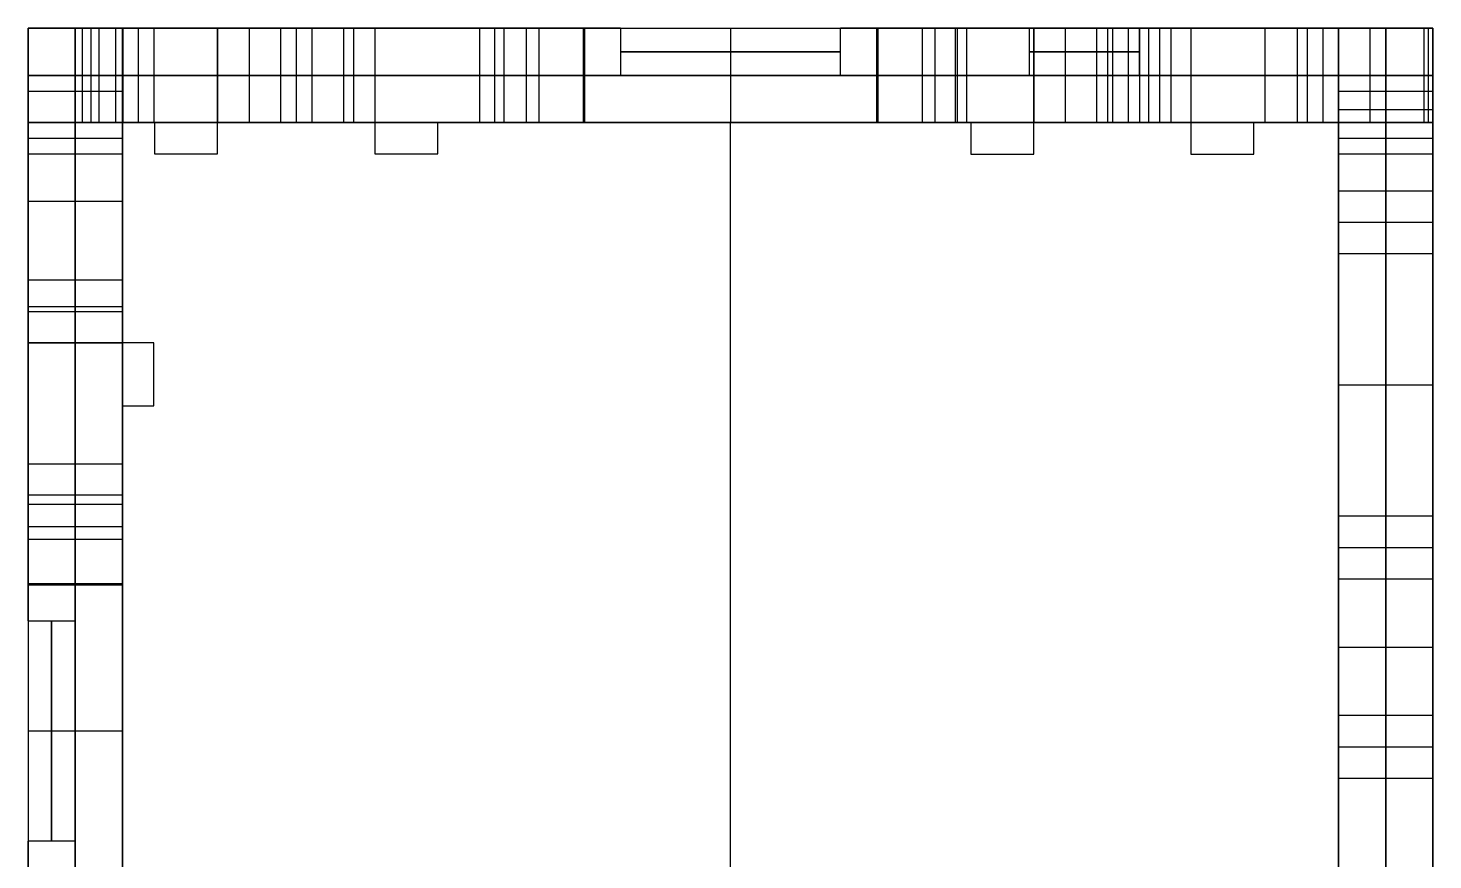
# Model space of a CAD drawing. Extents: x 6886 to 7154, y -44440 to -39703.
# Drawn here: x 6886.5 to 7154.5, y -39862.1 to -39703.5 of the extents above; entities that cross this region are included whole.
import ezdxf

# ---------------------------------------------------------------- set-up
doc = ezdxf.new("R2010")
doc.units = 0
doc.layers.add('ENDS', color=40, linetype='CONTINUOUS')

# ---------------------------------------------------------------- blocks, each defined once
blk = doc.blocks.new('SKYLARK200_END-S-1')
at = {"layer": 'ENDS'}
for p, q in [((-268, 4712.03, 190.1), (-268, 4736.03, 190.1)), ((-268, 4736.03, 190.1), (-250, 4736.03, 190.1)), ((-268, 4736.03, 190.1), (-268, 4736.03, 141.9)), ((-268, 4736.03, 141.9), (-250, 4736.03, 141.9)), ((-268, 4736.03, 141.9), (-268, 4712.03, 141.9)), ((-268, 4712.03, 85), (-268, 4736.03, 85)), ((-268, 4736.03, 85), (-250, 4736.03, 85)), ((-268, 4736.03, 85), (-268, 4736.03, 0)), ((-268, 4736.03, 0), (-250, 4736.03, 0)), ((-268, 4736.03, 0), (-268, 4629.88)), ((-268, 4736.03, 166), (-250, 4736.03, 166)), ((-268, 4736.03, 42.5), (-250, 4736.03, 42.5)), ((-231.85, 4736.02, 282), (-268, 4736.02, 282)), ((-268, 4736.02, 282), (-268, 4718.02, 282)), ((-268, 4736.02, 282), (-268, 4736.02, 190.1)), ((-268, 4736.02, 190.1), (-268, 4718.02, 190.1)), ((-268, 4736.02, 190.1), (-244, 4736.02, 190.1)), ((-244, 4736.02, 141.9), (-268, 4736.02, 141.9)), ((-268, 4736.02, 141.9), (-268, 4718.02, 141.9)), ((-268, 4736.02, 141.9), (-268, 4736.02, 85)), ((-268, 4736.02, 85), (-268, 4718.02, 85)), ((-268, 4736.02, 85), (-244, 4736.02, 85)), ((-268, 4736.02, 236.05), (-268, 4718.02, 236.05)), ((-268, 4736.02, 113.45), (-268, 4718.02, 113.45)), ((-268, 4736.02, 141), (-77, 4736.02, 141)), ((-259, 4736.03, 207.1), (-259, 4736.03, 232.02)), ((-259, 4718.03, 207.1), (-259, 4736.03, 207.1)), ((-259, 4736.03, 232.02), (-259, 4718.03, 232.02)), ((-259, 4736.03, 232.02), (-250, 4736.03, 232.02)), ((-259, 4736.03, 207.1), (-250, 4736.03, 207.1)), ((-259, 4712.03, 190.1), (-259, 4736.03, 190.1)), ((-259, 4736.03, 190.1), (-259, 4736.03, 141.9)), ((-259, 4736.03, 141.9), (-259, 4712.03, 141.9)), ((-259, 4712.03, 85), (-259, 4736.03, 85)), ((-259, 4736.03, 85), (-259, 4736.03, 0)), ((-259, 4736.03, 0), (-259, 4629.88)), ((-259, 4736.03, 219.56), (-259, 4718.03, 219.56)), ((-259, 4736.03, 219.56), (-250, 4736.03, 219.56)), ((-259, 4736.02, 207.1), (-259, 4718.02, 207.1)), ((-259, 4736.02, 207.1), (-259, 4736.02, 232.02)), ((-259, 4736.02, 232.02), (-259, 4718.02, 232.02)), ((-259, 4736.02, 219.56), (-259, 4718.02, 219.56)), ((-257.68, 4736.02, 235.2), (-257.68, 4718.02, 235.2)), ((-256, 4736.02, 190.1), (-256, 4718.02, 190.1)), ((-256, 4736.02, 85), (-256, 4718.02, 85)), ((-254.5, 4736.03, 232.02), (-254.5, 4736.03, 207.1)), ((-254.5, 4736.02, 202.6), (-254.5, 4718.02, 202.6)), ((-254.5, 4736.02, 236.52), (-254.5, 4718.02, 236.52)), ((-251.32, 4736.02, 235.2), (-251.32, 4718.02, 235.2)), ((-250, 4712.03, 232.02), (-250, 4736.03, 232.02)), ((-250, 4736.03, 232.02), (-250, 4736.03, 207.1)), ((-250, 4736.03, 207.1), (-250, 4712.03, 207.1)), ((-250, 4712.03, 190.1), (-250, 4736.03, 190.1)), ((-250, 4736.03, 190.1), (-250, 4736.03, 141.9)), ((-250, 4736.03, 141.9), (-250, 4712.03, 141.9)), ((-250, 4712.03, 85), (-250, 4736.03, 85)), ((-250, 4736.03, 85), (-250, 4736.03, 0)), ((-250, 4736.03, 0), (-250, 4629.88)), ((-244, 4736.02, 178.1), (-250, 4736.02, 178.1)), ((-250, 4736.02, 178.1), (-250, 4718.02, 178.1)), ((-250, 4736.02, 178.1), (-250, 4736.02, 153.9)), ((-250, 4736.02, 153.9), (-250, 4718.02, 153.9)), ((-250, 4736.02, 153.9), (-244, 4736.02, 153.9)), ((-244, 4736.02, 73), (-250, 4736.02, 73)), ((-250, 4736.02, 73), (-250, 4718.02, 73)), ((-250, 4736.02, 73), (-250, 4736.02, 0)), ((-250, 4736.02, 0), (-250, 4718.02, 0)), ((-250, 4736.02, 0), (-161.85, 4736.02, 0)), ((-250, 4736.02, 207.1), (-250, 4718.02, 207.1)), ((-250, 4736.02, 232.02), (-250, 4718.02, 232.02)), ((-250, 4736.02, 232.02), (-250, 4736.02, 207.1)), ((-250, 4736.02, 166), (-250, 4718.02, 166)), ((-250, 4736.02, 141.9), (-250, 4718.02, 141.9)), ((-250, 4736.02, 36.5), (-250, 4718.02, 36.5)), ((-250, 4736.02, 219.56), (-250, 4718.02, 219.56)), ((-249.92, 4736.02, 282), (-249.92, 4718.02, 282)), ((-247, 4736.02, 178.1), (-247, 4718.02, 178.1)), ((-247, 4736.02, 153.9), (-247, 4718.02, 153.9)), ((-247, 4736.02, 73), (-247, 4718.02, 73)), ((-244, 4736.02, 190.1), (-244, 4718.02, 190.1)), ((-244, 4736.02, 190.1), (-244, 4736.02, 178.1)), ((-244, 4736.02, 178.1), (-244, 4718.02, 178.1)), ((-244, 4736.02, 153.9), (-244, 4718.02, 153.9)), ((-244, 4736.02, 153.9), (-244, 4736.02, 141.9)), ((-244, 4736.02, 141.9), (-244, 4718.02, 141.9)), ((-244, 4736.02, 85), (-244, 4718.02, 85)), ((-244, 4736.02, 85), (-244, 4736.02, 73)), ((-244, 4736.02, 73), (-244, 4718.02, 73)), ((-244, 4736.02, 184.1), (-244, 4718.02, 184.1)), ((-244, 4736.02, 147.9), (-244, 4718.02, 147.9)), ((-244, 4736.02, 79), (-244, 4718.02, 79)), ((-231.85, 4712.03, 282), (-231.85, 4736.03, 282)), ((-231.85, 4736.03, 282), (-231.85, 4736.03, 264)), ((-231.85, 4712.03, 264), (-231.85, 4736.03, 264)), ((-231.85, 4736.03, 282), (-201.85, 4736.03, 282)), ((-231.85, 4736.03, 264), (-201.85, 4736.03, 264)), ((-231.85, 4712.03, 273), (-231.85, 4736.03, 273)), ((-231.85, 4736.03, 273), (-201.85, 4736.03, 273)), ((-219.85, 4736.02, 258), (-231.85, 4736.02, 258)), ((-231.85, 4736.02, 258), (-231.85, 4718.02, 258)), ((-231.85, 4736.02, 258), (-231.85, 4736.02, 282)), ((-231.85, 4736.02, 282), (-231.85, 4718.02, 282)), ((-231.85, 4736.02, 264), (-231.85, 4718.02, 264)), ((-225.85, 4736.02, 258), (-225.85, 4718.02, 258)), ((-213.85, 4736.02, 264), (-219.85, 4736.02, 264)), ((-219.85, 4736.02, 264), (-219.85, 4718.02, 264)), ((-219.85, 4736.02, 264), (-219.85, 4736.02, 258)), ((-219.85, 4736.02, 258), (-219.85, 4718.02, 258)), ((-219.85, 4736.02, 261), (-219.85, 4718.02, 261)), ((-216.85, 4736.03, 282), (-216.85, 4736.03, 264)), ((-216.85, 4736.02, 264), (-216.85, 4718.02, 264)), ((-201.85, 4736.02, 258), (-213.85, 4736.02, 258)), ((-213.85, 4736.02, 258), (-213.85, 4718.02, 258)), ((-213.85, 4736.02, 258), (-213.85, 4736.02, 264)), ((-213.85, 4736.02, 264), (-213.85, 4718.02, 264)), ((-213.85, 4736.02, 261), (-213.85, 4718.02, 261)), ((-207.85, 4736.02, 258), (-207.85, 4718.02, 258)), ((-205.92, 4736.02, 0), (-205.92, 4718.02, 0)), ((-201.85, 4736.03, 282), (-201.85, 4736.03, 264)), ((-201.85, 4736.03, 282), (-201.85, 4712.03, 282)), ((-201.85, 4736.03, 264), (-201.85, 4712.03, 264)), ((-201.85, 4736.03, 273), (-201.85, 4712.03, 273)), ((-161.85, 4736.02, 282), (-201.85, 4736.02, 282)), ((-201.85, 4736.02, 282), (-201.85, 4718.02, 282)), ((-201.85, 4736.02, 282), (-201.85, 4736.02, 258)), ((-201.85, 4736.02, 258), (-201.85, 4718.02, 258)), ((-201.85, 4736.02, 264), (-201.85, 4718.02, 264)), ((-181.85, 4736.02, 282), (-181.85, 4718.02, 282)), ((-179, 4736.02, 232), (-179, 4718.02, 232)), ((-179, 4736.02, 232), (-162.1, 4736.02, 280.28)), ((-162.1, 4736.02, 1.72), (-179, 4736.02, 50)), ((-179, 4736.02, 50), (-179, 4718.02, 50)), ((-177.24, 4736.02, 227.76), (-177.24, 4718.02, 227.76)), ((-177.24, 4736.02, 54.24), (-177.24, 4718.02, 54.24)), ((-173, 4736.02, 226), (-173, 4718.02, 226)), ((-173, 4736.02, 56), (-173, 4718.02, 56)), ((-173, 4736.02, 56), (-155, 4736.02, 56)), ((-155, 4736.02, 226), (-173, 4736.02, 226)), ((-170.55, 4736.02, 256.14), (-170.55, 4718.02, 256.14)), ((-170.55, 4736.02, 25.86), (-170.55, 4718.02, 25.86)), ((-162.1, 4736.02, 280.28), (-162.1, 4718.02, 280.28)), ((-162.1, 4736.02, 1.72), (-162.1, 4718.02, 1.72)), ((-161.91, 4736.02, 281.13), (-161.91, 4718.02, 281.13)), ((-161.91, 4736.02, 0.87), (-161.91, 4718.02, 0.87)), ((-161.85, 4736.02, 282), (-161.85, 4718.02, 282)), ((-161.85, 4736.02, 0), (-161.85, 4718.02, 0)), ((-155, 4736.02, 56), (-155, 4727.02, 56)), ((-155, 4736.02, 226), (-155, 4727.02, 226)), ((-134, 4736.02, 77), (-134, 4727.02, 77)), ((-134, 4736.02, 205), (-134, 4727.02, 205)), ((-134, 4736.02, 205), (-134, 4736.02, 77)), ((-95, 4736.02, 226), (-113, 4736.02, 226)), ((-113, 4727.02, 56), (-113, 4736.02, 56)), ((-113, 4736.02, 56), (-95, 4736.02, 56)), ((-113, 4727.02, 226), (-113, 4736.02, 226)), ((-106.15, 4736.02, 0), (-106.15, 4718.02, 0)), ((-106.15, 4736.02, 0), (-18, 4736.02, 0)), ((-76.15, 4736.02, 282), (-106.15, 4736.02, 282)), ((-106.15, 4736.02, 282), (-106.15, 4718.02, 282)), ((-106.09, 4736.02, 0.87), (-106.09, 4718.02, 0.87)), ((-106.09, 4736.02, 281.13), (-106.09, 4718.02, 281.13)), ((-105.9, 4736.02, 280.28), (-89, 4736.02, 232)), ((-105.9, 4736.02, 280.28), (-105.9, 4718.02, 280.28)), ((-89, 4736.02, 50), (-105.9, 4736.02, 1.72)), ((-105.9, 4736.02, 1.72), (-105.9, 4718.02, 1.72)), ((-97.45, 4736.02, 256.14), (-97.45, 4718.02, 256.14)), ((-97.45, 4736.02, 25.86), (-97.45, 4718.02, 25.86)), ((-95, 4736.02, 226), (-95, 4718.02, 226)), ((-95, 4736.02, 56), (-95, 4718.02, 56)), ((-91.15, 4736.02, 282), (-91.15, 4718.02, 282)), ((-90.76, 4736.02, 227.76), (-90.76, 4718.02, 227.76)), ((-90.76, 4736.02, 54.24), (-90.76, 4718.02, 54.24)), ((-89, 4736.02, 232), (-89, 4718.02, 232)), ((-89, 4736.02, 50), (-89, 4718.02, 50)), ((-77, 4736.02, 141), (-77, 4727.02, 141)), ((-76.15, 4712.02, 282), (-76.15, 4736.02, 282)), ((-76.15, 4736.02, 282), (-76.15, 4736.02, 264)), ((-76.15, 4712.02, 264), (-76.15, 4736.02, 264)), ((-76.15, 4736.02, 282), (-46.15, 4736.02, 282)), ((-76.15, 4736.02, 264), (-46.15, 4736.02, 264)), ((-76.15, 4712.02, 273), (-76.15, 4736.02, 273)), ((-76.15, 4736.02, 273), (-46.15, 4736.02, 273)), ((-64.15, 4736.02, 258), (-76.15, 4736.02, 258)), ((-76.15, 4736.02, 258), (-76.15, 4718.02, 258)), ((-76.15, 4736.02, 258), (-76.15, 4736.02, 282)), ((-76.15, 4736.02, 282), (-76.15, 4718.02, 282)), ((-76.15, 4736.02, 264), (-76.15, 4718.02, 264)), ((-70.15, 4736.02, 258), (-70.15, 4718.02, 258)), ((-58.15, 4736.02, 264), (-64.15, 4736.02, 264)), ((-64.15, 4736.02, 264), (-64.15, 4718.02, 264)), ((-64.15, 4736.02, 264), (-64.15, 4736.02, 258)), ((-64.15, 4736.02, 258), (-64.15, 4718.02, 258)), ((-64.15, 4736.02, 261), (-64.15, 4718.02, 261)), ((-62.08, 4736.02, 0), (-62.08, 4718.02, 0)), ((-61.15, 4736.02, 282), (-61.15, 4736.02, 264)), ((-61.15, 4736.02, 264), (-61.15, 4718.02, 264)), ((-46.15, 4736.02, 258), (-58.15, 4736.02, 258)), ((-58.15, 4736.02, 258), (-58.15, 4718.02, 258)), ((-58.15, 4736.02, 258), (-58.15, 4736.02, 264)), ((-58.15, 4736.02, 264), (-58.15, 4718.02, 264)), ((-58.15, 4736.02, 261), (-58.15, 4718.02, 261)), ((-56, 4736.02, 102), (-56, 4718.02, 102)), ((-56, 4736.02, 102), (-56, 4736.02, 120)), ((-56, 4736.02, 180), (-56, 4718.02, 180)), ((-56, 4736.02, 120), (-56, 4727.02, 120)), ((-56, 4727.02, 162), (-56, 4736.02, 162)), ((-56, 4736.02, 162), (-56, 4736.02, 180)), ((-54.24, 4736.02, 97.76), (-54.24, 4718.02, 97.76)), ((-54.24, 4736.02, 184.24), (-54.24, 4718.02, 184.24)), ((-52.15, 4736.02, 258), (-52.15, 4718.02, 258)), ((-1.72, 4736.02, 112.9), (-50, 4736.02, 96)), ((-50, 4736.02, 96), (-50, 4718.02, 96)), ((-50, 4736.02, 186), (-50, 4718.02, 186)), ((-50, 4736.02, 186), (-1.72, 4736.02, 169.1)), ((-46.15, 4736.02, 282), (-46.15, 4736.02, 264)), ((-46.15, 4736.02, 282), (-46.15, 4712.02, 282)), ((-46.15, 4736.02, 264), (-46.15, 4712.02, 264)), ((-46.15, 4736.02, 273), (-46.15, 4712.02, 273)), ((-18, 4736.02, 282), (-46.15, 4736.02, 282)), ((-46.15, 4736.02, 282), (-46.15, 4718.02, 282)), ((-46.15, 4736.02, 282), (-46.15, 4736.02, 258)), ((-46.15, 4736.02, 258), (-46.15, 4718.02, 258)), ((-46.15, 4736.02, 264), (-46.15, 4718.02, 264)), ((-32.08, 4736.02, 282), (-32.08, 4718.02, 282)), ((-25.86, 4736.02, 104.45), (-25.86, 4718.02, 104.45)), ((-25.86, 4736.02, 177.55), (-25.86, 4718.02, 177.55)), ((-18, 4736.02, 19.25), (-24, 4736.02, 19.25)), ((-24, 4736.02, 19.25), (-24, 4718.02, 19.25)), ((-24, 4736.02, 19.25), (-24, 4736.02, 31.25)), ((-24, 4736.02, 31.25), (-24, 4718.02, 31.25)), ((-24, 4736.02, 31.25), (0, 4736.02, 31.25)), ((0, 4736.02, 243.25), (-24, 4736.02, 243.25)), ((-24, 4736.02, 243.25), (-24, 4718.02, 243.25)), ((-24, 4736.02, 243.25), (-24, 4736.02, 255.25)), ((-24, 4736.02, 255.25), (-24, 4718.02, 255.25)), ((-24, 4736.02, 255.25), (-18, 4736.02, 255.25)), ((-24, 4736.02, 25.25), (-24, 4718.02, 25.25)), ((-24, 4736.02, 249.25), (-24, 4718.02, 249.25)), ((-21, 4736.02, 19.25), (-21, 4718.02, 19.25)), ((-21, 4736.02, 255.25), (-21, 4718.02, 255.25)), ((-18, 4705.03, 0), (-18, 4736.03, 0)), ((-18, 4736.03, 0), (0, 4736.03, 0)), ((-18, 4736.03, 0), (-18, 4736.03, 31.25)), ((-18, 4736.03, 31.25), (0, 4736.03, 31.25)), ((-18, 4736.03, 31.25), (-18, 4712.03, 31.25)), ((-18, 4712.03, 243.25), (-18, 4736.03, 243.25)), ((-18, 4736.03, 243.25), (0, 4736.03, 243.25)), ((-18, 4736.03, 243.25), (-18, 4736.03, 282)), ((-18, 4736.03, 282), (0, 4736.03, 282)), ((-18, 4736.03, 282), (-18, 4705.03, 282)), ((-18, 4736.03, 15.63), (0, 4736.03, 15.63)), ((-18, 4736.03, 262.63), (0, 4736.03, 262.63)), ((-18, 4736.02, 0), (-18, 4718.02, 0)), ((-18, 4736.02, 0), (-18, 4736.02, 19.25)), ((-18, 4736.02, 19.25), (-18, 4718.02, 19.25)), ((-18, 4736.02, 255.25), (-18, 4718.02, 255.25)), ((-18, 4736.02, 255.25), (-18, 4736.02, 282)), ((-18, 4736.02, 282), (-18, 4718.02, 282)), ((-18, 4736.02, 9.62), (-18, 4718.02, 9.62)), ((-18, 4736.02, 268.62), (-18, 4718.02, 268.62)), ((-12, 4736.02, 31.25), (-12, 4718.02, 31.25)), ((-12, 4736.02, 243.25), (-12, 4718.02, 243.25)), ((-9, 4705.03, 0), (-9, 4736.03, 0)), ((-9, 4736.03, 0), (-9, 4736.03, 31.25)), ((-9, 4736.03, 31.25), (-9, 4712.03, 31.25)), ((-9, 4712.03, 243.25), (-9, 4736.03, 243.25)), ((-9, 4736.03, 243.25), (-9, 4736.03, 282)), ((-9, 4736.03, 282), (-9, 4705.03, 282)), ((-1.72, 4736.02, 112.9), (-1.72, 4718.02, 112.9)), ((-1.72, 4736.02, 169.1), (-1.72, 4718.02, 169.1)), ((-0.87, 4736.02, 113.09), (-0.87, 4718.02, 113.09)), ((-0.87, 4736.02, 168.91), (-0.87, 4718.02, 168.91)), ((0, 4705.03, 0), (0, 4736.03, 0)), ((0, 4736.03, 0), (0, 4736.03, 31.25)), ((0, 4736.03, 31.25), (0, 4712.03, 31.25)), ((0, 4712.03, 243.25), (0, 4736.03, 243.25)), ((0, 4736.03, 243.25), (0, 4736.03, 282)), ((0, 4736.03, 282), (0, 4705.03, 282)), ((0, 4736.02, 31.25), (0, 4718.02, 31.25)), ((0, 4736.02, 31.25), (0, 4736.02, 113.15)), ((0, 4736.02, 113.15), (0, 4718.02, 113.15)), ((0, 4736.02, 168.85), (0, 4718.02, 168.85)), ((0, 4736.02, 168.85), (0, 4736.02, 243.25)), ((0, 4736.02, 243.25), (0, 4718.02, 243.25)), ((0, 4736.02, 72.2), (0, 4718.02, 72.2)), ((0, 4736.02, 206.05), (0, 4718.02, 206.05)), ((-231.85, 4727.02, 282), (-268, 4727.02, 282)), ((-268, 4727.02, 282), (-268, 4727.02, 190.1)), ((-268, 4727.02, 190.1), (-244, 4727.02, 190.1)), ((-244, 4727.02, 141.9), (-268, 4727.02, 141.9)), ((-268, 4727.02, 141.9), (-268, 4727.02, 85)), ((-268, 4727.02, 85), (-244, 4727.02, 85)), ((-259, 4727.03, 207.1), (-259, 4727.03, 232.02)), ((-259, 4727.02, 207.1), (-259, 4727.02, 232.02)), ((-244, 4727.02, 178.1), (-250, 4727.02, 178.1)), ((-250, 4727.02, 178.1), (-250, 4727.02, 153.9)), ((-250, 4727.02, 153.9), (-244, 4727.02, 153.9)), ((-244, 4727.02, 73), (-250, 4727.02, 73)), ((-250, 4727.02, 73), (-250, 4727.02, 0)), ((-250, 4727.02, 0), (-161.85, 4727.02, 0)), ((-250, 4727.02, 232.02), (-250, 4727.02, 207.1)), ((-244, 4727.02, 190.1), (-244, 4727.02, 178.1)), ((-244, 4727.02, 153.9), (-244, 4727.02, 141.9)), ((-244, 4727.02, 85), (-244, 4727.02, 73)), ((-219.85, 4727.02, 258), (-231.85, 4727.02, 258)), ((-231.85, 4727.02, 258), (-231.85, 4727.02, 282)), ((-213.85, 4727.02, 264), (-219.85, 4727.02, 264)), ((-219.85, 4727.02, 264), (-219.85, 4727.02, 258)), ((-201.85, 4727.02, 258), (-213.85, 4727.02, 258)), ((-213.85, 4727.02, 258), (-213.85, 4727.02, 264)), ((-161.85, 4727.02, 282), (-201.85, 4727.02, 282)), ((-201.85, 4727.02, 282), (-201.85, 4727.02, 258)), ((-179, 4727.02, 232), (-162.1, 4727.02, 280.28)), ((-162.1, 4727.02, 1.72), (-179, 4727.02, 50)), ((-173, 4727.02, 56), (-155, 4727.02, 56)), ((-155, 4727.02, 226), (-173, 4727.02, 226)), ((-113, 4727.02, 56), (-155, 4727.02, 56)), ((-155, 4727.02, 226), (-113, 4727.02, 226)), ((-152.19, 4727.02, 66.5), (-115.81, 4727.02, 66.5)), ((-152.19, 4727.02, 215.5), (-115.81, 4727.02, 215.5)), ((-134, 4727.02, 56), (-134, 4718.02, 56)), ((-134, 4727.02, 56), (-134, 4727.02, 77)), ((-134, 4727.02, 226), (-134, 4727.02, 205)), ((-134, 4727.02, 226), (-134, 4718.02, 226)), ((-113, 4727.02, 56), (-95, 4727.02, 56)), ((-95, 4727.02, 226), (-113, 4727.02, 226)), ((-106.15, 4727.02, 0), (-18, 4727.02, 0)), ((-76.15, 4727.02, 282), (-106.15, 4727.02, 282)), ((-105.9, 4727.02, 280.28), (-89, 4727.02, 232)), ((-89, 4727.02, 50), (-105.9, 4727.02, 1.72)), ((-56, 4727.02, 141), (-77, 4727.02, 141)), ((-64.15, 4727.02, 258), (-76.15, 4727.02, 258)), ((-76.15, 4727.02, 258), (-76.15, 4727.02, 282)), ((-66.5, 4727.02, 122.81), (-66.5, 4727.02, 159.19)), ((-58.15, 4727.02, 264), (-64.15, 4727.02, 264)), ((-64.15, 4727.02, 264), (-64.15, 4727.02, 258)), ((-46.15, 4727.02, 258), (-58.15, 4727.02, 258)), ((-58.15, 4727.02, 258), (-58.15, 4727.02, 264)), ((-56, 4727.02, 162), (-56, 4727.02, 120)), ((-56, 4727.02, 102), (-56, 4727.02, 120)), ((-56, 4727.02, 162), (-56, 4727.02, 180)), ((-56, 4727.02, 141), (-56, 4718.02, 141)), ((-1.72, 4727.02, 112.9), (-50, 4727.02, 96)), ((-50, 4727.02, 186), (-1.72, 4727.02, 169.1)), ((-18, 4727.02, 282), (-46.15, 4727.02, 282)), ((-46.15, 4727.02, 282), (-46.15, 4727.02, 258)), ((-18, 4727.02, 19.25), (-24, 4727.02, 19.25)), ((-24, 4727.02, 19.25), (-24, 4727.02, 31.25)), ((-24, 4727.02, 31.25), (0, 4727.02, 31.25)), ((0, 4727.02, 243.25), (-24, 4727.02, 243.25)), ((-24, 4727.02, 243.25), (-24, 4727.02, 255.25)), ((-24, 4727.02, 255.25), (-18, 4727.02, 255.25)), ((-18, 4727.02, 0), (-18, 4727.02, 19.25)), ((-18, 4727.02, 255.25), (-18, 4727.02, 282)), ((0, 4727.02, 31.25), (0, 4727.02, 113.15)), ((0, 4727.02, 168.85), (0, 4727.02, 243.25)), ((-268, 4724.03, 190.1), (-250, 4724.03, 190.1)), ((-259, 4724.03, 232.02), (-250, 4724.03, 232.02)), ((-18, 4724.03, 31.25), (0, 4724.03, 31.25)), ((-18, 4724.03, 243.25), (0, 4724.03, 243.25)), ((-18, 4720.53, 0), (0, 4720.53, 0)), ((-18, 4720.53, 282), (0, 4720.53, 282)), ((-268, 4676.03, 282), (-268, 4718.03, 282)), ((-268, 4718.03, 282), (-268, 4718.03, 264)), ((-268, 4676.03, 264), (-268, 4718.03, 264)), ((-268, 4718.03, 282), (-243.85, 4718.02, 282)), ((-268, 4718.03, 264), (-243.85, 4718.02, 264)), ((-268, 4676.03, 273), (-268, 4718.03, 273)), ((-268, 4718.03, 273), (-243.85, 4718.02, 273)), ((-268, 4688.03, 264), (-268, 4718.03, 264)), ((-268, 4718.03, 264), (-250, 4718.03, 264)), ((-268, 4718.03, 264), (-268, 4718.03, 244.02)), ((-268, 4718.03, 244.02), (-250, 4718.03, 244.02)), ((-268, 4718.03, 244.02), (-268, 4712.03, 244.02)), ((-268, 4712.03, 232.02), (-268, 4718.03, 232.02)), ((-268, 4712.03, 129.9), (-268, 4718.03, 129.9)), ((-268, 4718.03, 129.9), (-250, 4718.03, 129.9)), ((-268, 4718.03, 129.9), (-268, 4718.03, 97)), ((-268, 4718.03, 97), (-250, 4718.03, 97)), ((-268, 4718.03, 97), (-268, 4712.03, 97)), ((-259, 4718.03, 232.02), (-268, 4718.03, 232.02)), ((-259, 4718.03, 207.1), (-268, 4718.03, 207.1)), ((-268, 4718.03, 232.02), (-268, 4718.03, 207.1)), ((-268, 4718.03, 207.1), (-268, 4712.03, 207.1)), ((-268, 4718.03, 254.01), (-250, 4718.03, 254.01)), ((-268, 4718.03, 141.9), (-250, 4718.03, 141.9)), ((-268, 4718.03, 113.45), (-250, 4718.03, 113.45)), ((-268, 4718.03, 85), (-250, 4718.03, 85)), ((-268, 4718.03, 219.56), (-259, 4718.03, 219.56)), ((-231.85, 4718.02, 282), (-268, 4718.02, 282)), ((-268, 4718.02, 282), (-268, 4718.02, 190.1)), ((-268, 4718.02, 190.1), (-244, 4718.02, 190.1)), ((-244, 4718.02, 141.9), (-268, 4718.02, 141.9)), ((-268, 4718.02, 141.9), (-268, 4718.02, 85)), ((-268, 4718.02, 85), (-244, 4718.02, 85)), ((-268, 4718.02, 141), (-56, 4718.02, 141)), ((-263.5, 4718.03, 207.1), (-263.5, 4718.03, 232.02)), ((-259, 4718.03, 232.02), (-259, 4718.03, 207.1)), ((-259, 4688.03, 264), (-259, 4718.03, 264)), ((-259, 4718.03, 264), (-259, 4718.03, 244.02)), ((-259, 4718.03, 244.02), (-259, 4712.03, 244.02)), ((-259, 4718.03, 207.1), (-259, 4712.03, 207.1)), ((-259, 4718.03, 207.1), (-250, 4718.03, 207.1)), ((-259, 4712.03, 129.9), (-259, 4718.03, 129.9)), ((-259, 4718.03, 129.9), (-259, 4718.03, 97)), ((-259, 4718.03, 97), (-259, 4712.03, 97)), ((-259, 4712.03, 232.02), (-259, 4718.03, 232.02)), ((-259, 4718.02, 207.1), (-259, 4718.02, 232.02)), ((-250, 4688.03, 264), (-250, 4718.03, 264)), ((-250, 4718.03, 264), (-250, 4718.03, 244.02)), ((-250, 4718.03, 244.02), (-250, 4712.03, 244.02)), ((-250, 4712.03, 129.9), (-250, 4718.03, 129.9)), ((-250, 4718.03, 129.9), (-250, 4718.03, 97)), ((-250, 4718.03, 97), (-250, 4712.03, 97)), ((-250, 4718.02, 282), (-250, 4718.02, 264)), ((-244, 4718.02, 178.1), (-250, 4718.02, 178.1)), ((-250, 4718.02, 178.1), (-250, 4718.02, 153.9)), ((-250, 4718.02, 153.9), (-244, 4718.02, 153.9)), ((-244, 4718.02, 73), (-250, 4718.02, 73)), ((-250, 4718.02, 73), (-250, 4718.02, 0)), ((-250, 4718.02, 0), (-161.85, 4718.02, 0)), ((-250, 4718.02, 232.02), (-250, 4718.02, 207.1)), ((-244, 4718.02, 190.1), (-244, 4718.02, 178.1)), ((-244, 4718.02, 153.9), (-244, 4718.02, 141.9)), ((-244, 4718.02, 85), (-244, 4718.02, 73)), ((-243.85, 4718.02, 282), (-243.85, 4718.02, 264)), ((-243.85, 4718.02, 282), (-243.85, 4712.03, 282)), ((-243.85, 4718.02, 264), (-243.85, 4712.03, 264)), ((-243.85, 4718.02, 273), (-243.85, 4712.03, 273)), ((-231.85, 4718.03, 282), (-231.85, 4718.03, 264)), ((-219.85, 4718.02, 258), (-231.85, 4718.02, 258)), ((-231.85, 4718.02, 258), (-231.85, 4718.02, 282)), ((-213.85, 4718.02, 264), (-219.85, 4718.02, 264)), ((-219.85, 4718.02, 264), (-219.85, 4718.02, 258)), ((-201.85, 4718.02, 258), (-213.85, 4718.02, 258)), ((-213.85, 4718.02, 258), (-213.85, 4718.02, 264)), ((-201.85, 4718.03, 282), (-201.85, 4718.03, 264)), ((-161.85, 4718.02, 282), (-201.85, 4718.02, 282)), ((-201.85, 4718.02, 282), (-201.85, 4718.02, 258)), ((-189.85, 4712.03, 282), (-189.85, 4718.02, 282)), ((-189.85, 4718.02, 282), (-189.85, 4718.02, 264)), ((-189.85, 4712.03, 264), (-189.85, 4718.02, 264)), ((-189.85, 4718.02, 282), (-88.15, 4718, 282)), ((-189.85, 4718.02, 264), (-88.15, 4718, 264)), ((-189.85, 4712.03, 273), (-189.85, 4718.02, 273)), ((-189.85, 4718.02, 273), (-88.15, 4718, 273)), ((-179, 4718.02, 232), (-162.1, 4718.02, 280.28)), ((-162.1, 4718.02, 1.72), (-179, 4718.02, 50)), ((-95, 4718.02, 226), (-173, 4718.02, 226)), ((-173, 4718.02, 56), (-95, 4718.02, 56)), ((-139, 4718.01, 282), (-139, 4718.01, 264)), ((-134, 4718.02, 226), (-134, 4718.02, 56)), ((-134, 3868.02, 264), (-134, 4718.01, 264)), ((-134, 3868.02, 282), (-134, 4718.01, 282)), ((-106.15, 4718.02, 0), (-18, 4718.02, 0)), ((-76.15, 4718.02, 282), (-106.15, 4718.02, 282)), ((-105.9, 4718.02, 280.28), (-89, 4718.02, 232)), ((-89, 4718.02, 50), (-105.9, 4718.02, 1.72)), ((-88.15, 4718, 282), (-88.15, 4718, 264)), ((-88.15, 4718, 282), (-88.15, 4712.02, 282)), ((-88.15, 4718, 264), (-88.15, 4712.02, 264)), ((-88.15, 4718, 273), (-88.15, 4712.02, 273)), ((-76.15, 4718.02, 282), (-76.15, 4718.02, 264)), ((-64.15, 4718.02, 258), (-76.15, 4718.02, 258)), ((-76.15, 4718.02, 258), (-76.15, 4718.02, 282)), ((-58.15, 4718.02, 264), (-64.15, 4718.02, 264)), ((-64.15, 4718.02, 264), (-64.15, 4718.02, 258)), ((-46.15, 4718.02, 258), (-58.15, 4718.02, 258)), ((-58.15, 4718.02, 258), (-58.15, 4718.02, 264)), ((-56, 4718.02, 102), (-56, 4718.02, 180)), ((-1.72, 4718.02, 112.9), (-50, 4718.02, 96)), ((-50, 4718.02, 186), (-1.72, 4718.02, 169.1)), ((-46.15, 4718.02, 282), (-46.15, 4718.02, 264)), ((-18, 4718.02, 282), (-46.15, 4718.02, 282)), ((-46.15, 4718.02, 282), (-46.15, 4718.02, 258)), ((-34.15, 4718, 282), (-18, 4718.02, 282)), ((-34.15, 4718, 264), (-18, 4718.02, 264)), ((-34.15, 4718, 273), (-18, 4718.02, 273)), ((-34.15, 4712.02, 282), (-34.15, 4718, 282)), ((-34.15, 4718, 282), (-34.15, 4718, 264)), ((-34.15, 4712.02, 264), (-34.15, 4718, 264)), ((-34.15, 4712.02, 273), (-34.15, 4718, 273)), ((-26.07, 4718.01, 282), (-26.07, 4718.01, 264)), ((-18, 4718.02, 19.25), (-24, 4718.02, 19.25)), ((-24, 4718.02, 19.25), (-24, 4718.02, 31.25)), ((-24, 4718.02, 31.25), (0, 4718.02, 31.25)), ((0, 4718.02, 243.25), (-24, 4718.02, 243.25)), ((-24, 4718.02, 243.25), (-24, 4718.02, 255.25)), ((-24, 4718.02, 255.25), (-18, 4718.02, 255.25)), ((-18, 4712.03, 43.25), (-18, 4718.03, 43.25)), ((-18, 4718.03, 43.25), (0, 4718.03, 43.25)), ((-18, 4718.03, 43.25), (-18, 4718.03, 231.25)), ((-18, 4718.03, 231.25), (0, 4718.03, 231.25)), ((-18, 4718.03, 231.25), (-18, 4712.03, 231.25)), ((-18, 4718.03, 69.25), (0, 4718.03, 69.25)), ((-18, 4718.03, 205.25), (0, 4718.03, 205.25)), ((-18, 4468.03, 141), (-18, 4718.03, 141)), ((-18, 4718.02, 282), (-18, 4718.02, 264)), ((-18, 4718.02, 282), (-18, 4555.02, 282)), ((-18, 4718.02, 264), (-18, 4555.02, 264)), ((-18, 4718.02, 273), (-18, 4555.02, 273)), ((-18, 4718.02, 0), (-18, 4718.02, 19.25)), ((-18, 4718.02, 255.25), (-18, 4718.02, 282)), ((-9, 4712.03, 43.25), (-9, 4718.03, 43.25)), ((-9, 4718.03, 43.25), (-9, 4718.03, 231.25)), ((-9, 4718.03, 231.25), (-9, 4712.03, 231.25)), ((0, 4712.03, 43.25), (0, 4718.03, 43.25)), ((0, 4718.03, 43.25), (0, 4718.03, 231.25)), ((0, 4718.03, 231.25), (0, 4712.03, 231.25)), ((0, 4468.03, 141), (0, 4718.03, 141)), ((0, 4718.02, 31.25), (0, 4718.02, 113.15)), ((0, 4718.02, 168.85), (0, 4718.02, 243.25)), ((-268, 4715.03, 244.02), (-250, 4715.03, 244.02)), ((-268, 4715.03, 129.9), (-250, 4715.03, 129.9)), ((-268, 4715.03, 97), (-250, 4715.03, 97)), ((-243.85, 4715.02, 282), (-243.85, 4715.02, 264)), ((-189.85, 4715.02, 282), (-189.85, 4715.02, 264)), ((-88.15, 4715.01, 282), (-88.15, 4715.01, 264)), ((-34.15, 4715.01, 282), (-34.15, 4715.01, 264)), ((-18, 4715.03, 43.25), (0, 4715.03, 43.25)), ((-18, 4715.03, 231.25), (0, 4715.03, 231.25)), ((-268, 4712.03, 244.02), (-250, 4712.03, 244.02)), ((-268, 4712.03, 244.02), (-268, 4712.03, 232.02)), ((-268, 4712.03, 232.02), (-250, 4712.03, 232.02)), ((-268, 4712.03, 207.1), (-250, 4712.03, 207.1)), ((-268, 4712.03, 207.1), (-268, 4712.03, 190.1)), ((-268, 4712.03, 190.1), (-250, 4712.03, 190.1)), ((-268, 4712.03, 141.9), (-250, 4712.03, 141.9)), ((-268, 4712.03, 141.9), (-268, 4712.03, 129.9)), ((-268, 4712.03, 129.9), (-250, 4712.03, 129.9)), ((-268, 4712.03, 97), (-250, 4712.03, 97)), ((-268, 4712.03, 97), (-268, 4712.03, 85)), ((-268, 4712.03, 85), (-250, 4712.03, 85)), ((-268, 4712.03, 238.02), (-250, 4712.03, 238.02)), ((-268, 4712.03, 198.6), (-250, 4712.03, 198.6)), ((-268, 4712.03, 135.9), (-250, 4712.03, 135.9)), ((-268, 4712.03, 91), (-250, 4712.03, 91)), ((-268, 4712.03, 141), (-268, 3945.01, 141)), ((-259, 4712.03, 244.02), (-259, 4712.03, 232.02)), ((-259, 4712.03, 207.1), (-259, 4712.03, 190.1)), ((-259, 4712.03, 141.9), (-259, 4712.03, 129.9)), ((-259, 4712.03, 97), (-259, 4712.03, 85)), ((-250, 4712.03, 244.02), (-250, 4712.03, 232.02)), ((-250, 4712.03, 207.1), (-250, 4712.03, 190.1)), ((-250, 4712.03, 141.9), (-250, 4712.03, 129.9)), ((-250, 4712.03, 97), (-250, 4712.03, 85)), ((-250, 4712.03, 141), (-250, 3924.03, 141)), ((-243.85, 4712.03, 282), (-243.85, 4712.03, 264)), ((-243.85, 4712.03, 282), (-231.85, 4712.03, 282)), ((-243.85, 4712.03, 264), (-231.85, 4712.03, 264)), ((-243.85, 4712.03, 273), (-231.85, 4712.03, 273)), ((-237.85, 4712.03, 282), (-237.85, 4712.03, 264)), ((-231.85, 4712.03, 282), (-231.85, 4712.03, 264)), ((-201.85, 4712.03, 282), (-201.85, 4712.03, 264)), ((-201.85, 4712.03, 282), (-189.85, 4712.03, 282)), ((-201.85, 4712.03, 264), (-189.85, 4712.03, 264)), ((-201.85, 4712.03, 273), (-189.85, 4712.03, 273)), ((-195.85, 4712.03, 282), (-195.85, 4712.03, 264)), ((-189.85, 4712.03, 282), (-189.85, 4712.03, 264)), ((-88.15, 4712.02, 282), (-88.15, 4712.02, 264)), ((-88.15, 4712.02, 282), (-76.15, 4712.02, 282)), ((-88.15, 4712.02, 264), (-76.15, 4712.02, 264)), ((-88.15, 4712.02, 273), (-76.15, 4712.02, 273)), ((-82.15, 4712.02, 282), (-82.15, 4712.02, 264)), ((-76.15, 4712.02, 282), (-76.15, 4712.02, 264)), ((-46.15, 4712.02, 282), (-46.15, 4712.02, 264)), ((-46.15, 4712.02, 282), (-34.15, 4712.02, 282)), ((-46.15, 4712.02, 264), (-34.15, 4712.02, 264)), ((-46.15, 4712.02, 273), (-34.15, 4712.02, 273)), ((-40.15, 4712.02, 282), (-40.15, 4712.02, 264)), ((-34.15, 4712.02, 282), (-34.15, 4712.02, 264)), ((-18, 4712.03, 31.25), (0, 4712.03, 31.25)), ((-18, 4712.03, 31.25), (-18, 4712.03, 43.25)), ((-18, 4712.03, 43.25), (0, 4712.03, 43.25)), ((-18, 4712.03, 231.25), (0, 4712.03, 231.25)), ((-18, 4712.03, 231.25), (-18, 4712.03, 243.25)), ((-18, 4712.03, 243.25), (0, 4712.03, 243.25)), ((-18, 4712.03, 37.25), (0, 4712.03, 37.25)), ((-18, 4712.03, 237.25), (0, 4712.03, 237.25)), ((-9, 4712.03, 31.25), (-9, 4712.03, 43.25)), ((-9, 4712.03, 231.25), (-9, 4712.03, 243.25)), ((0, 4712.03, 31.25), (0, 4712.03, 43.25)), ((0, 4712.03, 231.25), (0, 4712.03, 243.25)), ((-18, 4693.03, 6), (-18, 4705.03, 6)), ((-18, 4705.03, 6), (0, 4705.03, 6)), ((-18, 4705.03, 6), (-18, 4705.03, 0)), ((-18, 4705.03, 0), (0, 4705.03, 0)), ((-18, 4705.03, 282), (0, 4705.03, 282)), ((-18, 4705.03, 282), (-18, 4705.03, 276)), ((-18, 4705.03, 276), (0, 4705.03, 276)), ((-18, 4705.03, 276), (-18, 4693.03, 276)), ((-18, 4705.03, 3), (0, 4705.03, 3)), ((-18, 4705.03, 279), (0, 4705.03, 279)), ((-9, 4693.03, 6), (-9, 4705.03, 6)), ((-9, 4705.03, 6), (-9, 4705.03, 0)), ((-9, 4705.03, 282), (-9, 4705.03, 276)), ((-9, 4705.03, 276), (-9, 4693.03, 276)), ((0, 4693.03, 6), (0, 4705.03, 6)), ((0, 4705.03, 6), (0, 4705.03, 0)), ((0, 4705.03, 282), (0, 4705.03, 276)), ((0, 4705.03, 276), (0, 4693.03, 276)), ((-268, 4703.03, 264), (-250, 4703.03, 264)), ((-18, 4699.03, 6), (0, 4699.03, 6)), ((-18, 4699.03, 276), (0, 4699.03, 276)), ((-268, 4697.03, 282), (-268, 4697.03, 264)), ((-18, 4643.03, -18), (-18, 4693.03, -18)), ((-18, 4693.03, -18), (0, 4693.03, -18)), ((-18, 4693.03, -18), (-18, 4693.03, 6)), ((-18, 4693.03, 6), (0, 4693.03, 6)), ((-18, 4693.03, 276), (0, 4693.03, 276)), ((-18, 4693.03, 276), (-18, 4693.03, 300)), ((-18, 4693.03, 300), (0, 4693.03, 300)), ((-18, 4693.03, 300), (-18, 4643.03, 300)), ((-18, 4693.03, -6), (0, 4693.03, -6)), ((-18, 4693.03, 288), (0, 4693.03, 288)), ((-9, 4643.03, -18), (-9, 4693.03, -18)), ((-9, 4693.03, -18), (-9, 4693.03, 6)), ((-9, 4693.03, 276), (-9, 4693.03, 300)), ((-9, 4693.03, 300), (-9, 4643.03, 300)), ((0, 4643.03, -18), (0, 4693.03, -18)), ((0, 4693.03, -18), (0, 4693.03, 6)), ((0, 4693.03, 276), (0, 4693.03, 300)), ((0, 4693.03, 300), (0, 4643.03, 300)), ((-268, 4676.03, 258), (-268, 4688.03, 258)), ((-268, 4688.03, 258), (-250, 4688.03, 258)), ((-268, 4688.03, 258), (-268, 4688.03, 264)), ((-268, 4688.03, 264), (-250, 4688.03, 264)), ((-268, 4688.03, 261), (-250, 4688.03, 261)), ((-259, 4676.03, 258), (-259, 4688.03, 258)), ((-259, 4688.03, 258), (-259, 4688.03, 264)), ((-250, 4676.03, 258), (-250, 4688.03, 258)), ((-250, 4688.03, 258), (-250, 4688.03, 264)), ((-268, 4682.95, 0), (-250, 4682.95, 0)), ((-268, 4682.03, 258), (-250, 4682.03, 258)), ((-244, 4676.03, 282), (-268, 4676.03, 282)), ((-268, 4676.03, 282), (-268, 4676.03, 264)), ((-244, 4676.03, 264), (-268, 4676.03, 264)), ((-244, 4676.03, 273), (-268, 4676.03, 273)), ((-268, 4629.88, 282), (-268, 4676.03, 282)), ((-268, 4676.03, 282), (-250, 4676.03, 282)), ((-268, 4676.03, 282), (-268, 4676.03, 258)), ((-268, 4676.03, 258), (-250, 4676.03, 258)), ((-268, 4676.03, 270), (-250, 4676.03, 270)), ((-259, 4629.88, 282), (-259, 4676.03, 282)), ((-259, 4676.03, 282), (-259, 4676.03, 258)), ((-256, 4676.03, 282), (-256, 4676.03, 264)), ((-250, 4629.88, 282), (-250, 4676.03, 282)), ((-250, 4676.03, 282), (-250, 4676.03, 258)), ((-244, 4664.03, 282), (-244, 4676.03, 282)), ((-244, 4676.03, 282), (-244, 4676.03, 264)), ((-244, 4664.03, 264), (-244, 4676.03, 264)), ((-244, 4664.03, 273), (-244, 4676.03, 273)), ((-244, 4670.03, 282), (-244, 4670.03, 264)), ((-18, 4668.03, -18), (0, 4668.03, -18)), ((-18, 4668.03, 300), (0, 4668.03, 300)), ((-250, 4547.75, 282), (-250, 4664.03, 282)), ((-250, 4664.03, 282), (-250, 4664.03, 264)), ((-250, 4547.75, 264), (-250, 4664.03, 264)), ((-250, 4664.03, 282), (-244, 4664.03, 282)), ((-250, 4664.03, 264), (-244, 4664.03, 264)), ((-250, 4547.75, 273), (-250, 4664.03, 273)), ((-250, 4664.03, 273), (-244, 4664.03, 273)), ((-247, 4664.03, 282), (-247, 4664.03, 264)), ((-244, 4664.03, 282), (-244, 4664.03, 264)), ((-268, 4652.95, 282), (-250, 4652.95, 282)), ((-268, 4630.13, 1.72), (-268, 4647.03, 50)), ((-268, 4647.03, 50), (-250, 4647.03, 50)), ((-268, 4647.03, 232), (-250, 4647.03, 232)), ((-268, 4647.03, 232), (-268, 4630.13, 280.28)), ((-268, 4645.27, 54.24), (-250, 4645.27, 54.24)), ((-268, 4645.27, 227.76), (-250, 4645.27, 227.76)), ((-259, 4630.13, 1.72), (-259, 4647.03, 50)), ((-259, 4647.03, 232), (-259, 4630.13, 280.28)), ((-250, 4630.13, 1.72), (-250, 4647.03, 50)), ((-250, 4647.03, 232), (-250, 4630.13, 280.28)), ((-18, 4631.03, 6), (-18, 4643.03, 6)), ((-18, 4643.03, 6), (0, 4643.03, 6)), ((-18, 4643.03, 6), (-18, 4643.03, -18)), ((-18, 4643.03, -18), (0, 4643.03, -18)), ((-18, 4643.03, 300), (0, 4643.03, 300)), ((-18, 4643.03, 300), (-18, 4643.03, 276)), ((-18, 4643.03, 276), (0, 4643.03, 276)), ((-18, 4643.03, 276), (-18, 4631.03, 276)), ((-18, 4643.03, 0), (0, 4643.03, 0)), ((-18, 4643.03, 282), (0, 4643.03, 282)), ((-9, 4631.03, 6), (-9, 4643.03, 6)), ((-9, 4643.03, 6), (-9, 4643.03, -18)), ((-9, 4643.03, 300), (-9, 4643.03, 276)), ((-9, 4643.03, 276), (-9, 4631.03, 276)), ((0, 4631.03, 6), (0, 4643.03, 6)), ((0, 4643.03, 6), (0, 4643.03, -18)), ((0, 4643.03, 300), (0, 4643.03, 276)), ((0, 4643.03, 276), (0, 4631.03, 276)), ((-268, 4641.03, 56), (-250, 4641.03, 56)), ((-268, 4641.03, 56), (-268, 4623.03, 56)), ((-268, 4641.03, 226), (-250, 4641.03, 226)), ((-268, 4623.03, 226), (-268, 4641.03, 226)), ((-259, 4641.03, 56), (-259, 4563.03, 56)), ((-259, 4563.03, 226), (-259, 4641.03, 226)), ((-250, 4641.03, 56), (-250, 4563.03, 56)), ((-250, 4563.03, 226), (-250, 4641.03, 226)), ((-268, 4638.58, 25.86), (-250, 4638.58, 25.86)), ((-268, 4638.58, 256.14), (-250, 4638.58, 256.14)), ((-18, 4637.03, 6), (0, 4637.03, 6)), ((-18, 4637.03, 276), (0, 4637.03, 276)), ((-18, 4636.52, 282), (-18, 4636.52, 264)), ((-268, 4630.13, 1.72), (-250, 4630.13, 1.72)), ((-268, 4630.13, 280.28), (-250, 4630.13, 280.28)), ((-268, 4629.94, 0.87), (-250, 4629.94, 0.87)), ((-268, 4629.94, 281.13), (-250, 4629.94, 281.13)), ((-268, 4629.88, 282), (-250, 4629.88, 282)), ((-268, 4629.88), (-250, 4629.88)), ((-18, 4605.03, 0), (-18, 4631.03, 0)), ((-18, 4631.03, 0), (0, 4631.03, 0)), ((-18, 4631.03, 0), (-18, 4631.03, 6)), ((-18, 4631.03, 6), (0, 4631.03, 6)), ((-18, 4631.03, 276), (0, 4631.03, 276)), ((-18, 4631.03, 276), (-18, 4631.03, 282)), ((-18, 4631.03, 282), (0, 4631.03, 282)), ((-18, 4631.03, 282), (-18, 4605.03, 282)), ((-18, 4631.03, 3), (0, 4631.03, 3)), ((-18, 4631.03, 279), (0, 4631.03, 279)), ((-9, 4605.03, 0), (-9, 4631.03, 0)), ((-9, 4631.03, 0), (-9, 4631.03, 6)), ((-9, 4631.03, 276), (-9, 4631.03, 282)), ((-9, 4631.03, 282), (-9, 4605.03, 282)), ((0, 4605.03, 0), (0, 4631.03, 0)), ((0, 4631.03, 0), (0, 4631.03, 6)), ((0, 4631.03, 276), (0, 4631.03, 282)), ((0, 4631.03, 282), (0, 4605.03, 282)), ((-268, 4623.03, 226), (-259, 4623.03, 226)), ((-268, 4623.03, 56), (-259, 4623.03, 56)), ((-259, 4623.03, 226), (-259, 4581.03, 226)), ((-259, 4581.03, 56), (-259, 4623.03, 56)), ((-259, 4620.21, 215.5), (-259, 4583.84, 215.5)), ((-259, 4620.21, 66.5), (-259, 4583.84, 66.5)), ((-18, 4618.03, 0), (0, 4618.03, 0)), ((-18, 4618.03, 282), (0, 4618.03, 282)), ((-250, 4605.89, 282), (-250, 4605.89, 264)), ((-18, 4593.03, 6), (-18, 4605.03, 6)), ((-18, 4605.03, 6), (0, 4605.03, 6)), ((-18, 4605.03, 6), (-18, 4605.03, 0)), ((-18, 4605.03, 0), (0, 4605.03, 0)), ((-18, 4605.03, 282), (0, 4605.03, 282)), ((-18, 4605.03, 282), (-18, 4605.03, 276)), ((-18, 4605.03, 276), (0, 4605.03, 276)), ((-18, 4605.03, 276), (-18, 4593.03, 276)), ((-18, 4605.03, 3), (0, 4605.03, 3)), ((-18, 4605.03, 279), (0, 4605.03, 279)), ((-9, 4593.03, 6), (-9, 4605.03, 6)), ((-9, 4605.03, 6), (-9, 4605.03, 0)), ((-9, 4605.03, 282), (-9, 4605.03, 276)), ((-9, 4605.03, 276), (-9, 4593.03, 276)), ((0, 4593.03, 6), (0, 4605.03, 6)), ((0, 4605.03, 6), (0, 4605.03, 0)), ((0, 4605.03, 282), (0, 4605.03, 276)), ((0, 4605.03, 276), (0, 4593.03, 276)), ((-268, 4602.03, 205), (-259, 4602.03, 205)), ((-268, 4602.03, 77), (-259, 4602.03, 77)), ((-259, 4602.03, 56), (-250, 4602.03, 56)), ((-259, 4602.03, 226), (-259, 4602.03, 205)), ((-259, 4602.03, 226), (-250, 4602.03, 226)), ((-259, 4602.03, 56), (-259, 4602.03, 77)), ((-18, 4602.03, 6), (-18, 4602.03, 276)), ((0, 4602.03, 6), (0, 4602.03, 276)), ((-18, 4599.03, 6), (0, 4599.03, 6)), ((-18, 4599.03, 276), (0, 4599.03, 276)), ((-18, 4543.03, -18), (-18, 4593.03, -18)), ((-18, 4593.03, -18), (0, 4593.03, -18)), ((-18, 4593.03, -18), (-18, 4593.03, 6)), ((-18, 4593.03, 6), (0, 4593.03, 6)), ((-18, 4593.03, 276), (0, 4593.03, 276)), ((-18, 4593.03, 276), (-18, 4593.03, 300)), ((-18, 4593.03, 300), (0, 4593.03, 300)), ((-18, 4593.03, 300), (-18, 4543.03, 300)), ((-18, 4593.03, -6), (0, 4593.03, -6)), ((-18, 4593.03, 288), (0, 4593.03, 288)), ((-9, 4543.03, -18), (-9, 4593.03, -18)), ((-9, 4593.03, -18), (-9, 4593.03, 6)), ((-9, 4593.03, 276), (-9, 4593.03, 300)), ((-9, 4593.03, 300), (-9, 4543.03, 300)), ((0, 4543.03, -18), (0, 4593.03, -18)), ((0, 4593.03, -18), (0, 4593.03, 6)), ((0, 4593.03, 276), (0, 4593.03, 300)), ((0, 4593.03, 300), (0, 4543.03, 300)), ((-268, 4563.03, 226), (-268, 4581.03, 226)), ((-259, 4581.03, 226), (-268, 4581.03, 226)), ((-259, 4581.03, 56), (-268, 4581.03, 56)), ((-268, 4581.03, 56), (-268, 4563.03, 56))]:
    blk.add_line(p, q, dxfattribs=at)
at = {"layer": 'ENDS', "extrusion": (0, 1, 0)}
for centre, radius, start, end in [((254.5, 207.1, 4736.02), 4.5, 180, 0), ((254.5, 232.02, 4736.02), 4.5, 0, 180), ((173, 232, 4736.02), 6, 270, 0), ((173, 50, 4736.02), 6, 360, 90), ((134, 56, 4736.02), 21, 0, 180), ((95, 232, 4736.02), 6, 180, 270), ((95, 50, 4736.02), 6, 90, 180), ((56, 141, 4736.02), 21, 270, 90), ((50, 102, 4736.02), 6, 270, 0), ((50, 180, 4736.02), 6, 360, 90), ((254.5, 207.1, 4727.02), 4.5, 180, 0), ((254.5, 232.02, 4727.02), 4.5, 0, 180), ((173, 232, 4727.02), 6, 270, 0), ((173, 50, 4727.02), 6, 360, 90), ((134, 56, 4727.02), 21, 0, 180), ((134, 226, 4727.02), 21, 180, 360), ((95, 232, 4727.02), 6, 180, 270), ((95, 50, 4727.02), 6, 90, 180), ((56, 141, 4727.02), 21, 270, 90), ((50, 102, 4727.02), 6, 270, 0), ((50, 180, 4727.02), 6, 360, 90), ((254.5, 207.1, 4718.02), 4.5, 180, 0), ((254.5, 232.02, 4718.02), 4.5, 0, 180), ((173, 232, 4718.02), 6, 270, 0), ((173, 50, 4718.02), 6, 360, 90), ((95, 232, 4718.02), 6, 180, 270), ((95, 50, 4718.02), 6, 90, 180), ((50, 102, 4718.02), 6, 270, 0), ((50, 180, 4718.02), 6, 360, 90)]:
    blk.add_arc(centre, radius, start, end, dxfattribs=at)
at = {"layer": 'ENDS', "extrusion": (0, -1, 0)}
for centre, radius, start, end in [((-167.85, 282, -4736.02), 6, 343.3771, 360), ((-167.85, 0, -4736.02), 6, 0, 16.6229), ((-134, 226, -4736.02), 21, 180, 0), ((-100.15, 0, -4736.02), 6, 163.3771, 180), ((-100.15, 282, -4736.02), 6, 180, 196.6229), ((0, 107.15, -4736.02), 6, 90, 106.6229), ((0, 174.85, -4736.02), 6, 253.3771, 270), ((-134, 56, -4731.52), 21, 360, 180), ((-134, 226, -4731.52), 21, 180, 0), ((-56, 141, -4731.52), 21, 90, 270), ((-167.85, 282, -4727.02), 6, 343.3771, 360), ((-167.85, 0, -4727.02), 6, 0, 16.6229), ((-100.15, 0, -4727.02), 6, 163.3771, 180), ((-100.15, 282, -4727.02), 6, 180, 196.6229), ((0, 107.15, -4727.02), 6, 90, 106.6229), ((0, 174.85, -4727.02), 6, 253.3771, 270), ((-167.85, 282, -4718.02), 6, 343.3771, 360), ((-167.85, 0, -4718.02), 6, 0, 16.6229), ((-100.15, 0, -4718.02), 6, 163.3771, 180), ((-100.15, 282, -4718.02), 6, 180, 196.6229), ((0, 107.15, -4718.02), 6, 90, 106.6229), ((0, 174.85, -4718.02), 6, 253.3771, 270)]:
    blk.add_arc(centre, radius, start, end, dxfattribs=at)
at = {"layer": 'ENDS', "extrusion": (1, 0, 0)}
for centre, radius, start, end in [((4641.03, 50, -268), 6, 360, 90), ((4641.03, 232, -268), 6, 270, 0), ((4641.03, 50, -259), 6, 360, 90), ((4641.03, 232, -259), 6, 270, 0), ((4641.03, 50, -250), 6, 360, 90), ((4641.03, 232, -250), 6, 270, 0), ((4602.03, 56, -268), 21, 360, 180), ((4602.03, 226, -259), 21, 180, 0), ((4602.03, 56, -259), 21, 0, 180)]:
    blk.add_arc(centre, radius, start, end, dxfattribs=at)
at = {"layer": 'ENDS', "extrusion": (-1, 0, 0)}
for centre, radius, start, end in [((-4635.88, 0, 268), 6, 360, 16.6229), ((-4635.88, 282, 268), 6, 343.3771, 360), ((-4635.88, 0, 259), 6, 360, 16.6229), ((-4635.88, 282, 259), 6, 343.3771, 0), ((-4635.88, 0, 250), 6, 360, 16.6229), ((-4635.88, 282, 250), 6, 343.3771, 360), ((-4602.03, 226, 268), 21, 180, 0), ((-4602.03, 226, 263.5), 21, 180, 0), ((-4602.03, 56, 263.5), 21, 0, 180)]:
    blk.add_arc(centre, radius, start, end, dxfattribs=at)

msp = doc.modelspace()

# ---------------------------------------------------------------- block references
at = {"layer": 'ENDS'}
msp.add_blockref('SKYLARK200_END-S-1', (7154.49, -44439.53, 18), dxfattribs=at)

doc.saveas('drawing.dxf')
